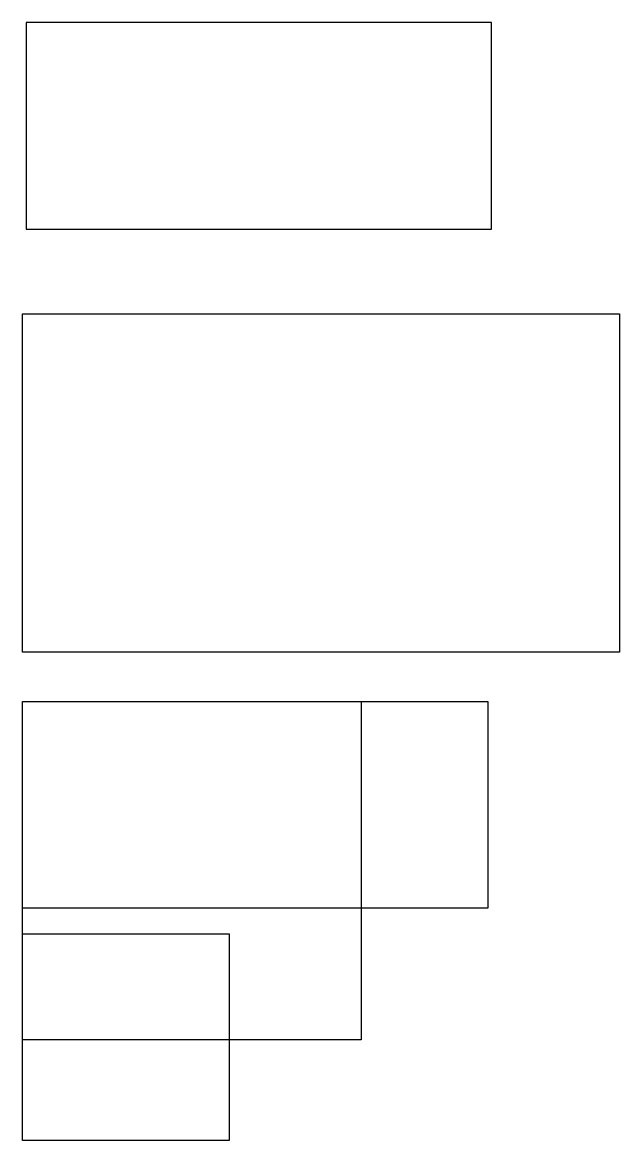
# Model space of a CAD drawing. Header units: centimetres. Extents: x -8.3 to 0, y -1.6 to 2.73.
# Drawn here: x -8.3 to -5.99, y -1.6 to 2.728 of the extents above.
import ezdxf

# ---------------------------------------------------------------- set-up
doc = ezdxf.new("R2010")
doc.units = ezdxf.units.CM
doc.header["$MEASUREMENT"] = 0
for name, color, linetype in [('Firefly Tripod Adaptor v10_Sketch1', 7, 'Continuous'), ('Firefly Tripod Adaptor v10_Sketch4', 7, 'Continuous'), ('Firefly Tripod Adaptor v10_Sketch5', 7, 'Continuous'), ('Firefly Tripod Adaptor v10_Sketch6', 7, 'Continuous'), ('Firefly Tripod Adaptor v10_Sketch9', 7, 'Continuous')]:
    doc.layers.add(name, color=color, linetype=linetype)

msp = doc.modelspace()

# ---------------------------------------------------------------- linework, layer by layer
at = {"layer": 'Firefly Tripod Adaptor v10_Sketch1'}
for p, q in [((-8.2859, 2.7277), (-8.2859, 1.9277)), ((-6.4859, 2.7277), (-8.2859, 2.7277)), ((-6.4859, 1.9277), (-6.4859, 2.7277)), ((-8.2859, 1.9277), (-6.4859, 1.9277))]:
    msp.add_line(p, q, dxfattribs=at)
at = {"layer": 'Firefly Tripod Adaptor v10_Sketch4'}
for p, q in [((-8.3, 1.6), (-5.99, 1.6)), ((-8.3, 0.29), (-8.3, 1.6)), ((-5.99, 1.6), (-5.99, 0.29)), ((-5.99, 0.29), (-8.3, 0.29))]:
    msp.add_line(p, q, dxfattribs=at)
at = {"layer": 'Firefly Tripod Adaptor v10_Sketch5'}
for p, q in [((-8.3, 0.1), (-6.99, 0.1)), ((-8.3, -1.21), (-8.3, 0.1)), ((-6.99, 0.1), (-6.99, -1.21)), ((-6.99, -1.21), (-8.3, -1.21))]:
    msp.add_line(p, q, dxfattribs=at)
at = {"layer": 'Firefly Tripod Adaptor v10_Sketch6'}
for p, q in [((-8.3, 0.1), (-6.5, 0.1)), ((-8.3, -0.7), (-8.3, 0.1)), ((-6.5, 0.1), (-6.5, -0.7)), ((-6.5, -0.7), (-8.3, -0.7))]:
    msp.add_line(p, q, dxfattribs=at)
at = {"layer": 'Firefly Tripod Adaptor v10_Sketch9'}
for p, q in [((-8.3, -0.8), (-7.5, -0.8)), ((-8.3, -1.6), (-8.3, -0.8)), ((-7.5, -0.8), (-7.5, -1.6)), ((-7.5, -1.6), (-8.3, -1.6))]:
    msp.add_line(p, q, dxfattribs=at)

doc.saveas('drawing.dxf')
